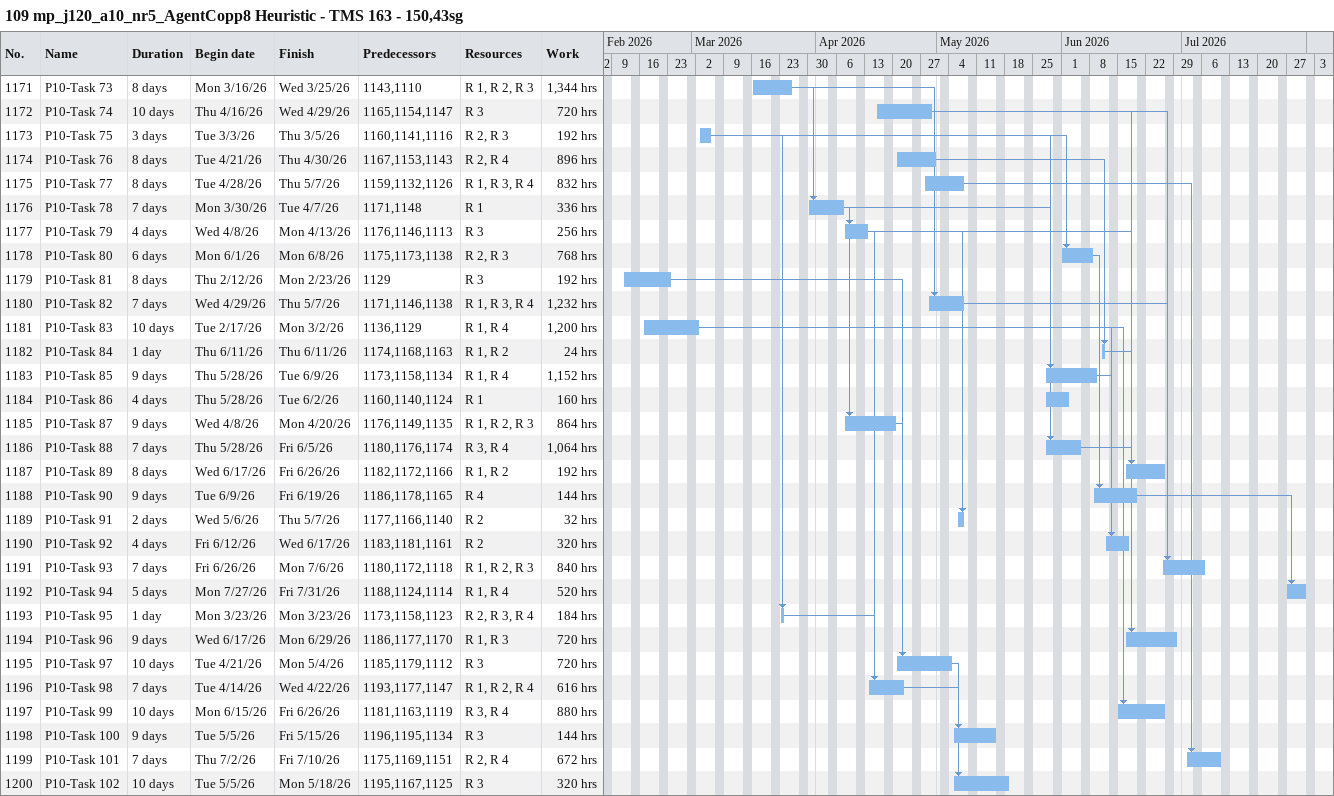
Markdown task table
109 mp_j120_a10_nr5_AgentCopp8 Heuristic - TMS 163 - 150,43sg

| ID | Task | Duration | Start | Finish | Predecessors | Resources | Work (h) |
|---|---|---|---|---|---|---|---|
| 1171 | P10-Task 73 | 8d | 2026-03-16 | 2026-03-25 | 1143, 1110 | R 1, R 2, R 3 | 1344 |
| 1172 | P10-Task 74 | 10d | 2026-04-16 | 2026-04-29 | 1165, 1154, 1147 | R 3 | 720 |
| 1173 | P10-Task 75 | 3d | 2026-03-03 | 2026-03-05 | 1160, 1141, 1116 | R 2, R 3 | 192 |
| 1174 | P10-Task 76 | 8d | 2026-04-21 | 2026-04-30 | 1167, 1153, 1143 | R 2, R 4 | 896 |
| 1175 | P10-Task 77 | 8d | 2026-04-28 | 2026-05-07 | 1159, 1132, 1126 | R 1, R 3, R 4 | 832 |
| 1176 | P10-Task 78 | 7d | 2026-03-30 | 2026-04-07 | 1171, 1148 | R 1 | 336 |
| 1177 | P10-Task 79 | 4d | 2026-04-08 | 2026-04-13 | 1176, 1146, 1113 | R 3 | 256 |
| 1178 | P10-Task 80 | 6d | 2026-06-01 | 2026-06-08 | 1175, 1173, 1138 | R 2, R 3 | 768 |
| 1179 | P10-Task 81 | 8d | 2026-02-12 | 2026-02-23 | 1129 | R 3 | 192 |
| 1180 | P10-Task 82 | 7d | 2026-04-29 | 2026-05-07 | 1171, 1146, 1138 | R 1, R 3, R 4 | 1232 |
| 1181 | P10-Task 83 | 10d | 2026-02-17 | 2026-03-02 | 1136, 1129 | R 1, R 4 | 1200 |
| 1182 | P10-Task 84 | 1d | 2026-06-11 | 2026-06-11 | 1174, 1168, 1163 | R 1, R 2 | 24 |
| 1183 | P10-Task 85 | 9d | 2026-05-28 | 2026-06-09 | 1173, 1158, 1134 | R 1, R 4 | 1152 |
| 1184 | P10-Task 86 | 4d | 2026-05-28 | 2026-06-02 | 1160, 1140, 1124 | R 1 | 160 |
| 1185 | P10-Task 87 | 9d | 2026-04-08 | 2026-04-20 | 1176, 1149, 1135 | R 1, R 2, R 3 | 864 |
| 1186 | P10-Task 88 | 7d | 2026-05-28 | 2026-06-05 | 1180, 1176, 1174 | R 3, R 4 | 1064 |
| 1187 | P10-Task 89 | 8d | 2026-06-17 | 2026-06-26 | 1182, 1172, 1166 | R 1, R 2 | 192 |
| 1188 | P10-Task 90 | 9d | 2026-06-09 | 2026-06-19 | 1186, 1178, 1165 | R 4 | 144 |
| 1189 | P10-Task 91 | 2d | 2026-05-06 | 2026-05-07 | 1177, 1166, 1140 | R 2 | 32 |
| 1190 | P10-Task 92 | 4d | 2026-06-12 | 2026-06-17 | 1183, 1181, 1161 | R 2 | 320 |
| 1191 | P10-Task 93 | 7d | 2026-06-26 | 2026-07-06 | 1180, 1172, 1118 | R 1, R 2, R 3 | 840 |
| 1192 | P10-Task 94 | 5d | 2026-07-27 | 2026-07-31 | 1188, 1124, 1114 | R 1, R 4 | 520 |
| 1193 | P10-Task 95 | 1d | 2026-03-23 | 2026-03-23 | 1173, 1158, 1123 | R 2, R 3, R 4 | 184 |
| 1194 | P10-Task 96 | 9d | 2026-06-17 | 2026-06-29 | 1186, 1177, 1170 | R 1, R 3 | 720 |
| 1195 | P10-Task 97 | 10d | 2026-04-21 | 2026-05-04 | 1185, 1179, 1112 | R 3 | 720 |
| 1196 | P10-Task 98 | 7d | 2026-04-14 | 2026-04-22 | 1193, 1177, 1147 | R 1, R 2, R 4 | 616 |
| 1197 | P10-Task 99 | 10d | 2026-06-15 | 2026-06-26 | 1181, 1163, 1119 | R 3, R 4 | 880 |
| 1198 | P10-Task 100 | 9d | 2026-05-05 | 2026-05-15 | 1196, 1195, 1134 | R 3 | 144 |
| 1199 | P10-Task 101 | 7d | 2026-07-02 | 2026-07-10 | 1175, 1169, 1151 | R 2, R 4 | 672 |
| 1200 | P10-Task 102 | 10d | 2026-05-05 | 2026-05-18 | 1195, 1167, 1125 | R 3 | 320 |
